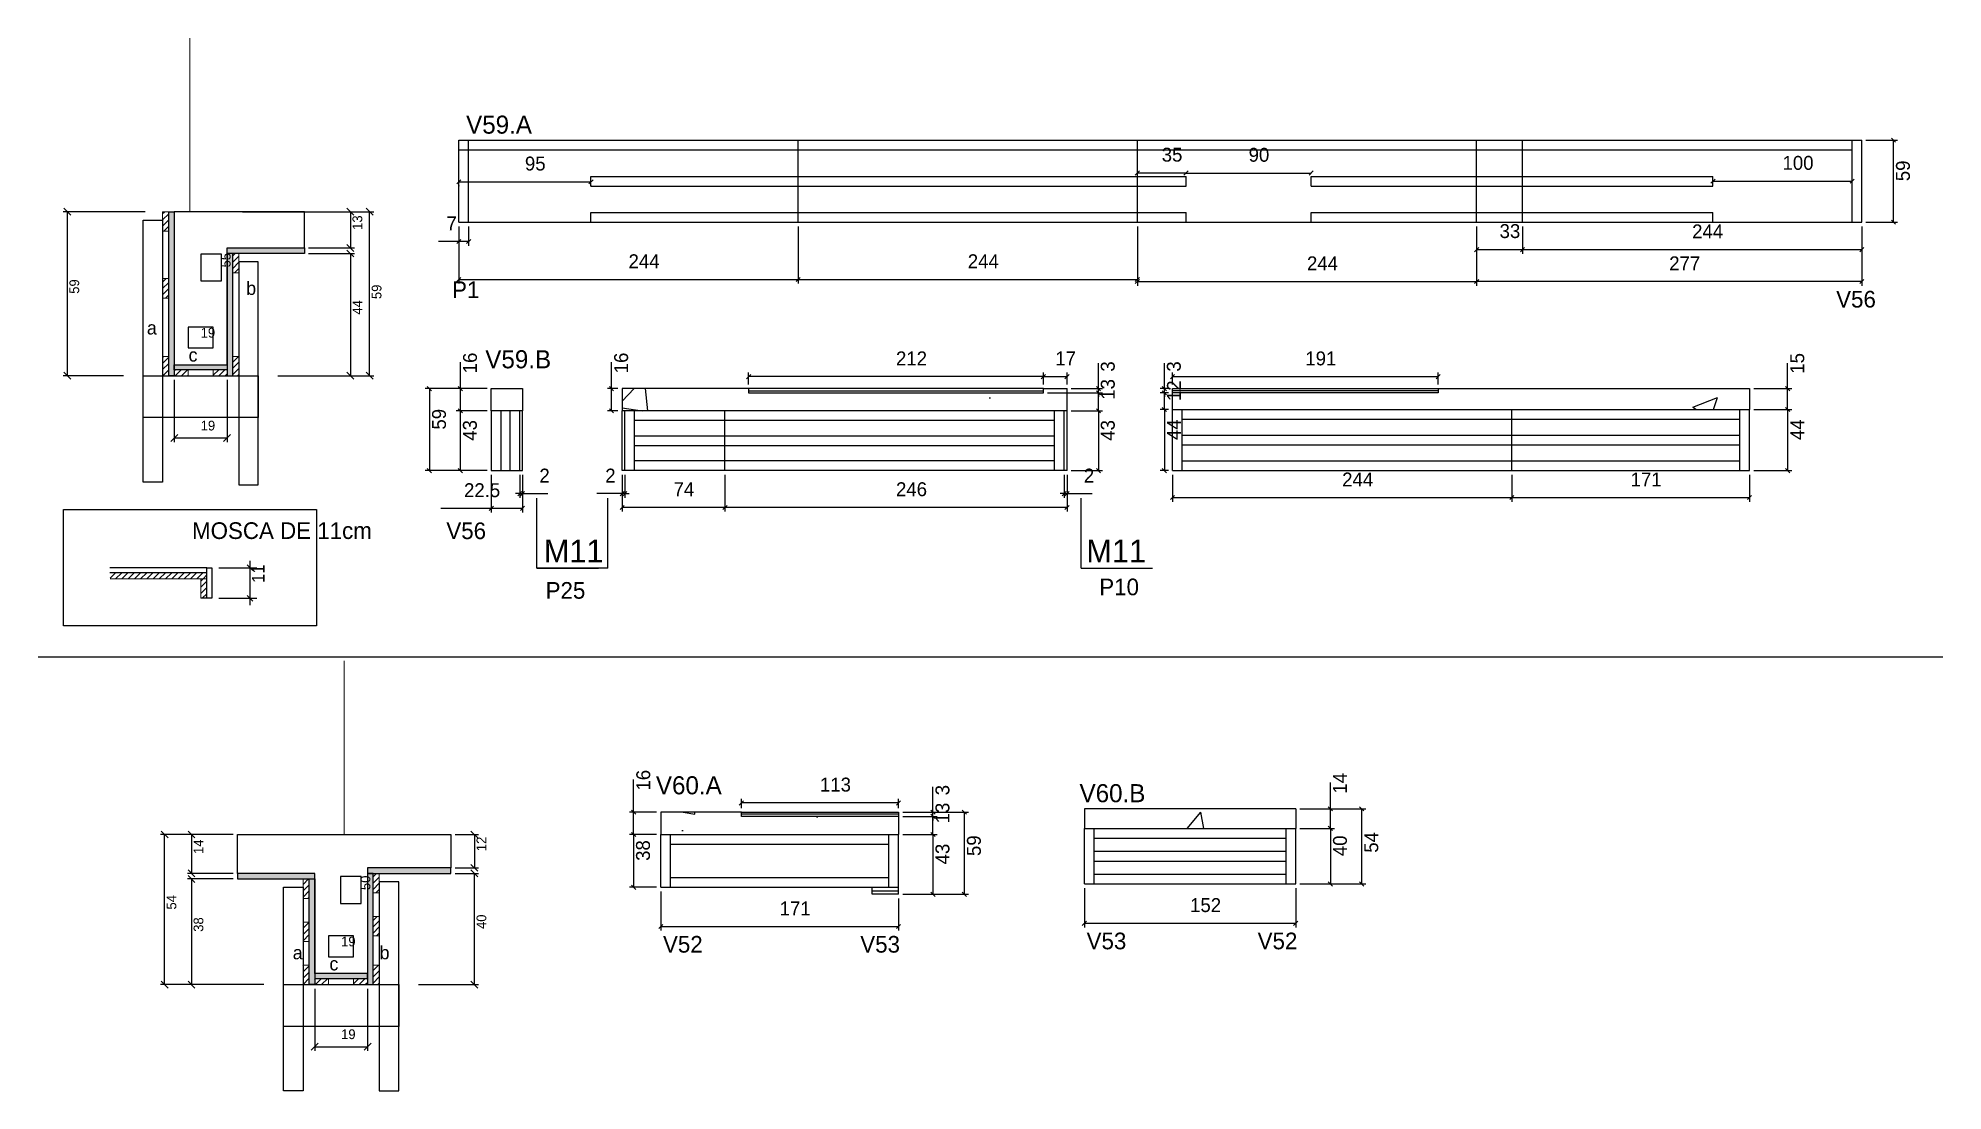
# Model space of a CAD drawing. Header units: metres. Extents: x 2638 to 4008, y 5339 to 6096.
import ezdxf

# ---------------------------------------------------------------- set-up
doc = ezdxf.new("R2010")
doc.units = ezdxf.units.M
for name, color, linetype in [('00 - FELIPE', 7, 'Continuous'), ('5', 7, 'Continuous'), ('CONCRETO', 7, 'Continuous'), ('COTA', 7, 'Continuous'), ('Cota Seção (2x)', 7, 'Continuous'), ('Cotas', 7, 'Continuous'), ('detalhes', 7, 'Continuous'), ('Hachura', 7, 'Continuous'), ('Madeira', 7, 'Continuous'), ('NOMENCLATURA', 7, 'Continuous'), ('Painéis', 7, 'Continuous'), ('SARR_2.2x7', 7, 'Continuous'), ('SARR_3.5x7', 7, 'Continuous'), ('SARR_EDITAR', 7, 'Continuous'), ('TEXTO PILAR', 7, 'Continuous'), ('Texto Seção', 7, 'Continuous')]:
    doc.layers.add(name, color=color, linetype=linetype)

msp = doc.modelspace()

# ---------------------------------------------------------------- hatches: boundary and pattern name
at = {"layer": 'COTA'}
h = msp.add_hatch(dxfattribs=at)
h.set_pattern_fill('AR-CONC')
h.paths.add_polyline_path([(3361.3, 5840.8), (3149.3, 5840.8), (3149.3, 5843.8), (3058.3, 5843.8), (3058.3, 5827.8), (3378.3, 5827.8), (3378.3, 5843.8), (3361.3, 5843.4), (3361.3, 5840.8)])
h = msp.add_hatch(dxfattribs=at)
h.set_pattern_fill('AR-CONC')
h.paths.add_polyline_path([(3645.2, 5840.8), (3454.2, 5840.8), (3454.2, 5828.8), (3869.2, 5828.8), (3869.2, 5843.8), (3645.2, 5843.8), (3645.2, 5840.8)])
h = msp.add_hatch(dxfattribs=at)
h.set_pattern_fill('AR-CONC')
h.paths.add_polyline_path([(3257.1, 5536), (3144.1, 5536), (3144.1, 5539), (3086.1, 5539), (3086.1, 5523), (3257.1, 5523), (3257.1, 5536)])
h = msp.add_hatch(dxfattribs=at)
h.set_pattern_fill('AR-CONC')
h.paths.add_polyline_path([(3542.8, 5541.4), (3390.8, 5541.4), (3390.8, 5527.4), (3542.8, 5527.4), (3542.8, 5541.4)])
at = {"layer": 'Hachura'}
h = msp.add_hatch(dxfattribs=at)
h.set_pattern_fill('ANSI31')
h.paths.add_polyline_path([(2732.2, 5957), (2727.8, 5957), (2727.8, 5971), (2732.2, 5971), (2732.2, 5957)])
h = msp.add_hatch(color=7, dxfattribs=at)
h.dxf.hatch_style = 1
h.paths.add_polyline_path([(2732.2, 5971), (2736.2, 5971), (2736.2, 5853), (2732.2, 5853), (2732.2, 5971)])
h = msp.add_hatch(color=7, dxfattribs=at)
h.dxf.hatch_style = 1
h.paths.add_polyline_path([(2774.2, 5941), (2774.2, 5945), (2829.8, 5945), (2829.8, 5941), (2774.2, 5941)])
h = msp.add_hatch(color=7, dxfattribs=at)
h.dxf.hatch_style = 1
h.paths.add_polyline_path([(2774.2, 5941), (2778.2, 5941), (2778.2, 5853), (2774.2, 5853), (2774.2, 5941)])
h = msp.add_hatch(dxfattribs=at)
h.set_pattern_fill('ANSI31')
h.paths.add_polyline_path([(2782.6, 5927), (2778.2, 5927), (2778.2, 5941), (2782.6, 5941), (2782.6, 5927)])
h = msp.add_hatch(dxfattribs=at)
h.set_pattern_fill('ANSI31')
h.paths.add_polyline_path([(2732.2, 5908.9), (2727.8, 5908.9), (2727.8, 5922.9), (2732.2, 5922.9), (2732.2, 5908.9)])
h = msp.add_hatch(dxfattribs=at)
h.set_pattern_fill('ANSI31')
h.paths.add_polyline_path([(2732.2, 5853), (2727.8, 5853), (2727.8, 5867), (2732.2, 5867), (2732.2, 5853)])
h = msp.add_hatch(dxfattribs=at)
h.set_pattern_fill('ANSI31')
h.paths.add_polyline_path([(2782.6, 5853), (2778.2, 5853), (2778.2, 5867), (2782.6, 5867), (2782.6, 5853)])
h = msp.add_hatch(color=7, dxfattribs=at)
h.dxf.hatch_style = 1
h.paths.add_polyline_path([(2736.2, 5857.4), (2736.2, 5861), (2774.2, 5861), (2774.2, 5857.4), (2736.2, 5857.4)])
h = msp.add_hatch(dxfattribs=at)
h.set_pattern_fill('ANSI31')
h.paths.add_polyline_path([(2736.2, 5853), (2736.2, 5857.4), (2746.2, 5857.4), (2746.2, 5853), (2736.2, 5853)])
h = msp.add_hatch(dxfattribs=at)
h.set_pattern_fill('ANSI31')
h.paths.add_polyline_path([(2774.2, 5853), (2774.2, 5857.4), (2764.2, 5857.4), (2764.2, 5853), (2774.2, 5853)])
h = msp.add_hatch(dxfattribs=at)
h.set_pattern_fill('ANSI31')
h.paths.add_polyline_path([(2690.1, 5711.3), (2690.1, 5706.9), (2759.7, 5706.9), (2759.7, 5711.3), (2690.1, 5711.3)])
h = msp.add_hatch(dxfattribs=at)
h.set_pattern_fill('ANSI31')
h.paths.add_polyline_path([(2755.3, 5692.9), (2759.7, 5692.9), (2759.7, 5706.9), (2755.3, 5706.9), (2755.3, 5692.9)])
h = msp.add_hatch(color=7, dxfattribs=at)
h.dxf.hatch_style = 1
h.paths.add_polyline_path([(2837.2, 5491), (2837.2, 5495), (2781.6, 5495), (2781.6, 5491), (2837.2, 5491)])
h = msp.add_hatch(color=7, dxfattribs=at)
h.dxf.hatch_style = 1
h.paths.add_polyline_path([(2935.2, 5495), (2935.2, 5499), (2875.2, 5499), (2875.2, 5495), (2935.2, 5495)])
h = msp.add_hatch(color=7, dxfattribs=at)
h.dxf.hatch_style = 1
h.paths.add_polyline_path([(2879.2, 5495), (2875.2, 5495), (2875.2, 5415), (2879.2, 5415), (2879.2, 5495)])
h = msp.add_hatch(dxfattribs=at)
h.set_pattern_fill('ANSI31')
h.paths.add_polyline_path([(2883.6, 5481), (2879.2, 5481), (2879.2, 5495), (2883.6, 5495), (2883.6, 5481)])
h = msp.add_hatch(dxfattribs=at)
h.set_pattern_fill('ANSI31')
h.paths.add_polyline_path([(2828.8, 5477), (2833.2, 5477), (2833.2, 5491), (2828.8, 5491), (2828.8, 5477)])
h = msp.add_hatch(color=7, dxfattribs=at)
h.dxf.hatch_style = 1
h.paths.add_polyline_path([(2833.2, 5493), (2837.2, 5493), (2837.2, 5415), (2833.2, 5415), (2833.2, 5493)])
h = msp.add_hatch(dxfattribs=at)
h.set_pattern_fill('ANSI31')
h.paths.add_polyline_path([(2828.8, 5446), (2833.2, 5446), (2833.2, 5460), (2828.8, 5460), (2828.8, 5446)])
h = msp.add_hatch(dxfattribs=at)
h.set_pattern_fill('ANSI31')
h.paths.add_polyline_path([(2883.6, 5450), (2879.2, 5450), (2879.2, 5464), (2883.6, 5464), (2883.6, 5450)])
h = msp.add_hatch(dxfattribs=at)
h.set_pattern_fill('ANSI31')
h.paths.add_polyline_path([(2828.8, 5415), (2833.2, 5415), (2833.2, 5429), (2828.8, 5429), (2828.8, 5415)])
h = msp.add_hatch(dxfattribs=at)
h.set_pattern_fill('ANSI31')
h.paths.add_polyline_path([(2883.6, 5415), (2879.2, 5415), (2879.2, 5429), (2883.6, 5429), (2883.6, 5415)])
h = msp.add_hatch(color=7, dxfattribs=at)
h.dxf.hatch_style = 1
h.paths.add_polyline_path([(2875.2, 5419.4), (2875.2, 5423), (2837.2, 5423), (2837.2, 5419.4), (2875.2, 5419.4)])
h = msp.add_hatch(dxfattribs=at)
h.set_pattern_fill('ANSI31')
h.paths.add_polyline_path([(2837.2, 5415), (2837.2, 5419.4), (2847.2, 5419.4), (2847.2, 5415), (2837.2, 5415)])
h = msp.add_hatch(dxfattribs=at)
h.set_pattern_fill('ANSI31')
h.paths.add_polyline_path([(2875.2, 5415), (2875.2, 5419.4), (2865.2, 5419.4), (2865.2, 5415), (2875.2, 5415)])

# ---------------------------------------------------------------- linework, layer by layer
at = {"layer": '00 - FELIPE', "color": 0, "lineweight": 25}
for p, q in [((2942.4, 5994), (2939.4, 5991)), ((3034.4, 5991), (3037.4, 5994)), ((3430.4, 6000.4), (3427.4, 5997.4)), ((3465.4, 6000.4), (3462.4, 5997.4)), ((3462.4, 5997.4), (3465.4, 6000.4)), ((3552.4, 5997.4), (3555.4, 6000.4)), ((3844.4, 5994.5), (3841.4, 5991.5)), ((3941.5, 5991.5), (3944.5, 5994.5)), ((3430.4, 5922.3), (3427.4, 5919.3)), ((3671.4, 5919.3), (3674.4, 5922.3)), ((3068.1, 5537.5), (3065.1, 5540.5)), ((3068.1, 5521.5), (3065.1, 5524.5)), ((3065.1, 5524.5), (3068.1, 5521.5)), ((3065.1, 5486.5), (3068.1, 5483.5))]:
    msp.add_line(p, q, dxfattribs=at)
at = {"layer": '00 - FELIPE', "color": 4, "lineweight": 25}
for p, q in [((2940.9, 5992.5), (3035.9, 5992.5)), ((2940.9, 5990), (2940.9, 5989.5)), ((3035.9, 5990), (3035.9, 5989.5)), ((3463.9, 5998.9), (3428.9, 5998.9)), ((3463.9, 5998.9), (3553.9, 5998.9)), ((3842.9, 5993), (3943, 5993)), ((3428.9, 5960.5), (3428.9, 5917.8)), ((3672.9, 5960.5), (3672.9, 5917.8)), ((3428.9, 5920.8), (3672.9, 5920.8)), ((3066.6, 5539), (3066.6, 5562.6)), ((3083.1, 5539), (3063.6, 5539)), ((3066.6, 5523), (3066.6, 5539)), ((3083.1, 5523), (3063.6, 5523)), ((3083.1, 5523), (3063.6, 5523)), ((3066.6, 5523), (3066.6, 5485)), ((3083.1, 5485), (3063.6, 5485))]:
    msp.add_line(p, q, dxfattribs=at)
at = {"layer": 'CONCRETO', "color": 251, "lineweight": 25}
for points in [[(2829.8, 5945), (2829.8, 5971), (2774.2, 5971), (2774.2, 5971), (2736.2, 5971), (2736.2, 5861), (2774.2, 5861), (2774.2, 5945)], [(2781.6, 5495), (2781.6, 5523), (2935.2, 5523), (2935.2, 5499), (2875.2, 5499), (2875.2, 5423), (2837.2, 5423), (2837.2, 5495)]]:
    msp.add_lwpolyline(points, close=True, dxfattribs=at)
at = {"layer": 'COTA', "color": 4, "lineweight": 25}
for p, q in [((2715.2, 5971), (2656.3, 5971)), ((2659.3, 5853), (2659.3, 5971)), ((2785.2, 5971), (2879.7, 5971)), ((2832.8, 5971), (2865.9, 5971)), ((2862.9, 5971), (2862.9, 5945)), ((2876.7, 5853), (2876.7, 5971)), ((2940.9, 5960.5), (2940.9, 5919.3)), ((2940.9, 5960.5), (2940.9, 5946.6)), ((2947.9, 5960.5), (2947.9, 5946.6)), ((3184.9, 5960.5), (3184.9, 5919.3)), ((3184.9, 5960.5), (3184.9, 5919.3)), ((3428.9, 5960.5), (3428.9, 5919.3)), ((2940.9, 5949.6), (2926.2, 5949.6)), ((2947.9, 5949.6), (2940.9, 5949.6)), ((2832.8, 5945), (2865.9, 5945)), ((2832.8, 5941), (2865.9, 5941)), ((2862.9, 5941), (2862.9, 5853)), ((2940.9, 5922.3), (3184.9, 5922.3)), ((3184.9, 5922.3), (3428.9, 5922.3)), ((2699.6, 5853), (2656.3, 5853)), ((2736.2, 5850), (2736.2, 5805.2)), ((2774.2, 5850), (2774.2, 5805.2)), ((2810.8, 5853), (2879.7, 5853)), ((2810.8, 5853), (2865.9, 5853)), ((2774.2, 5808.2), (2736.2, 5808.2)), ((2984.7, 5781.8), (2984.7, 5765.2)), ((2986.7, 5781.8), (2986.7, 5765.2)), ((3058.3, 5781.8), (3058.3, 5755.3)), ((3058.3, 5781.8), (3058.3, 5765.2)), ((3060.3, 5781.8), (3060.3, 5765.2)), ((3132.3, 5781.8), (3132.3, 5755.3)), ((3132.3, 5781.8), (3132.3, 5755.3)), ((3376.3, 5781.8), (3376.3, 5765.2)), ((3378.3, 5781.8), (3378.3, 5755.3)), ((3378.3, 5781.8), (3378.3, 5765.2)), ((3454.2, 5781.8), (3454.2, 5762.4)), ((3698.2, 5781.8), (3698.2, 5762.4)), ((3698.2, 5781.8), (3698.2, 5762.4)), ((3869.2, 5781.8), (3869.2, 5762.4)), ((2984.7, 5768.2), (2981.7, 5768.2)), ((2984.7, 5768.2), (2986.7, 5768.2)), ((2986.7, 5768.2), (3004.8, 5768.2)), ((3058.3, 5768.2), (3040.2, 5768.2)), ((3060.3, 5768.2), (3058.3, 5768.2)), ((3060.3, 5768.2), (3063.3, 5768.2)), ((3376.3, 5768.2), (3373.3, 5768.2)), ((3376.3, 5768.2), (3378.3, 5768.2)), ((3378.3, 5768.2), (3396.4, 5768.2)), ((3132.3, 5758.3), (3058.3, 5758.3)), ((3378.3, 5758.3), (3132.3, 5758.3)), ((3454.2, 5765.4), (3698.2, 5765.4)), ((3698.2, 5765.4), (3869.2, 5765.4)), ((2768.3, 5714.9), (2795.6, 5714.9)), ((2790.6, 5719.9), (2790.6, 5687.9)), ((2768.3, 5692.9), (2795.6, 5692.9)), ((2778.6, 5523), (2726.2, 5523)), ((2729.2, 5415), (2729.2, 5523)), ((2778.6, 5523), (2745.6, 5523)), ((2748.6, 5523), (2748.6, 5495)), ((2938.2, 5523), (2955.1, 5523)), ((2952.1, 5523), (2952.1, 5499)), ((2778.6, 5495), (2745.6, 5495)), ((2938.2, 5499), (2955.1, 5499)), ((2938.2, 5495), (2955.1, 5495)), ((2952.1, 5415), (2952.1, 5495)), ((2778.6, 5491), (2745.6, 5491)), ((2748.6, 5491), (2748.6, 5415)), ((2800.6, 5415), (2726.2, 5415)), ((2800.6, 5415), (2745.6, 5415)), ((2837.2, 5412), (2837.2, 5367.3)), ((2875.2, 5412), (2875.2, 5367.3)), ((2911.8, 5415), (2955.1, 5415)), ((2837.2, 5370.3), (2875.2, 5370.3))]:
    msp.add_line(p, q, dxfattribs=at)
at = {"layer": 'COTA', "color": 0, "lineweight": 25}
for p, q in [((2942.4, 5951.1), (2939.4, 5948.1)), ((2946.4, 5948.1), (2949.4, 5951.1)), ((2942.4, 5923.8), (2939.4, 5920.8)), ((3183.4, 5920.8), (3186.4, 5923.8)), ((3186.4, 5923.8), (3183.4, 5920.8)), ((3427.4, 5920.8), (3430.4, 5923.8)), ((2983.2, 5766.7), (2986.2, 5769.7)), ((2988.2, 5769.7), (2985.2, 5766.7)), ((3056.8, 5766.7), (3059.8, 5769.7)), ((3061.8, 5769.7), (3058.8, 5766.7)), ((3374.8, 5766.7), (3377.8, 5769.7)), ((3379.8, 5769.7), (3376.8, 5766.7)), ((3059.8, 5759.8), (3056.8, 5756.8)), ((3133.8, 5759.8), (3130.8, 5756.8)), ((3130.8, 5756.8), (3133.8, 5759.8)), ((3376.8, 5756.8), (3379.8, 5759.8)), ((3455.7, 5766.9), (3452.7, 5763.9)), ((3696.7, 5763.9), (3699.7, 5766.9)), ((3699.7, 5766.9), (3696.7, 5763.9)), ((3867.7, 5763.9), (3870.7, 5766.9))]:
    msp.add_line(p, q, dxfattribs=at)
at = {"layer": 'COTA', "color": 241, "lineweight": 25}
for p, q in [((2964.2, 5827.8), (2964.2, 5843.8)), ((2964.2, 5843.8), (2986.7, 5843.8)), ((2986.7, 5843.8), (2986.7, 5827.8)), ((3058.3, 5843.8), (3058.3, 5827.8)), ((3149.3, 5843.8), (3058.3, 5843.8)), ((3361.3, 5843.8), (3378.3, 5843.8)), ((3378.3, 5827.8), (3378.3, 5843.8)), ((3454.2, 5828.8), (3454.2, 5840.8)), ((3645.2, 5843.8), (3869.2, 5843.8)), ((3869.2, 5843.8), (3869.2, 5828.8)), ((2638.3, 5650.7), (4008.3, 5650.7)), ((3086.1, 5539), (3086.1, 5523)), ((3144.1, 5539), (3086.1, 5539)), ((3257.1, 5536), (3257.1, 5523)), ((3390.8, 5541.4), (3390.8, 5527.4)), ((3542.8, 5541.4), (3390.8, 5541.4)), ((3542.8, 5541.4), (3542.8, 5527.4))]:
    msp.add_line(p, q, dxfattribs=at)
at = {"layer": 'COTA', "color": 0, "lineweight": 25}
for points in [[(2661.8, 5968.5), (2656.8, 5973.5)], [(2865.4, 5968.5), (2860.4, 5973.5)], [(2879.2, 5968.5), (2874.2, 5973.5)], [(2860.4, 5947.5), (2865.4, 5942.5)], [(2865.4, 5938.5), (2860.4, 5943.5)], [(2656.8, 5855.5), (2661.8, 5850.5)], [(2860.4, 5855.5), (2865.4, 5850.5)], [(2874.2, 5855.5), (2879.2, 5850.5)], [(2738.7, 5810.7), (2733.7, 5805.7)], [(2771.7, 5805.7), (2776.7, 5810.7)], [(2792.6, 5712.9), (2788.6, 5716.9)], [(2788.6, 5694.9), (2792.6, 5690.9)], [(2731.7, 5520.5), (2726.7, 5525.5)], [(2751.1, 5520.5), (2746.1, 5525.5)], [(2954.6, 5520.5), (2949.6, 5525.5)], [(2746.1, 5497.5), (2751.1, 5492.5)], [(2949.6, 5501.5), (2954.6, 5496.5)], [(2954.6, 5492.5), (2949.6, 5497.5)], [(2751.1, 5488.5), (2746.1, 5493.5)], [(2726.7, 5417.5), (2731.7, 5412.5)], [(2746.1, 5417.5), (2751.1, 5412.5)], [(2949.6, 5417.5), (2954.6, 5412.5)], [(2839.7, 5372.8), (2834.7, 5367.8)], [(2872.7, 5367.8), (2877.7, 5372.8)]]:
    msp.add_lwpolyline(points, dxfattribs=at)
at = {"layer": 'Cota Seção (2x)', "color": 180, "lineweight": 25}
for p, q in [((2770.2, 5940.6), (2755.2, 5940.6)), ((2755.2, 5940.6), (2755.2, 5921.3)), ((2770.2, 5921.3), (2770.2, 5940.6)), ((2755.2, 5921.3), (2770.2, 5921.3)), ((2764.2, 5888), (2746.2, 5888)), ((2746.2, 5888), (2746.2, 5873)), ((2764.2, 5873), (2764.2, 5888)), ((2746.2, 5873), (2764.2, 5873)), ((2870.7, 5492.7), (2855.7, 5492.7)), ((2855.7, 5492.7), (2855.7, 5473.3)), ((2870.7, 5473.3), (2870.7, 5492.7)), ((2855.7, 5473.3), (2870.7, 5473.3)), ((2865.2, 5450), (2847.2, 5450)), ((2847.2, 5450), (2847.2, 5435)), ((2865.2, 5435), (2865.2, 5450)), ((2847.2, 5435), (2865.2, 5435))]:
    msp.add_line(p, q, dxfattribs=at)
at = {"layer": 'Cotas', "color": 1, "lineweight": 25}
msp.add_lwpolyline([(2656.5, 5756.9), (2838.5, 5756.9), (2838.5, 5673.2), (2656.5, 5673.2)], close=True, dxfattribs=at)
at = {"layer": 'Hachura', "color": 253, "lineweight": 25}
msp.add_line((2759.7, 5692.9), (2755.3, 5692.9), dxfattribs=at)
at = {"layer": 'Madeira', "color": 126, "lineweight": 18}
for p, q in [((2690.1, 5711.3), (2759.7, 5711.3)), ((2759.7, 5706.9), (2690.1, 5706.9)), ((2755.3, 5692.9), (2755.3, 5706.9)), ((2759.7, 5711.3), (2759.7, 5706.9)), ((2759.7, 5697.4), (2759.7, 5706.9))]:
    msp.add_line(p, q, dxfattribs=at)
for points in [[(2732.2, 5957), (2727.8, 5957), (2727.8, 5971), (2732.2, 5971)], [(2782.6, 5927), (2778.2, 5927), (2778.2, 5941), (2782.6, 5941)], [(2732.2, 5908.9), (2727.8, 5908.9), (2727.8, 5922.9), (2732.2, 5922.9)], [(2732.2, 5853), (2727.8, 5853), (2727.8, 5867), (2732.2, 5867)], [(2782.6, 5853), (2778.2, 5853), (2778.2, 5867), (2782.6, 5867)], [(2736.2, 5853), (2736.2, 5857.4), (2746.2, 5857.4), (2746.2, 5853)], [(2774.2, 5853), (2774.2, 5857.4), (2764.2, 5857.4), (2764.2, 5853)], [(2883.6, 5481), (2879.2, 5481), (2879.2, 5495), (2883.6, 5495)], [(2828.8, 5477), (2833.2, 5477), (2833.2, 5491), (2828.8, 5491)], [(2828.8, 5446), (2833.2, 5446), (2833.2, 5460), (2828.8, 5460)], [(2883.6, 5450), (2879.2, 5450), (2879.2, 5464), (2883.6, 5464)], [(2828.8, 5415), (2833.2, 5415), (2833.2, 5429), (2828.8, 5429)], [(2883.6, 5415), (2879.2, 5415), (2879.2, 5429), (2883.6, 5429)], [(2837.2, 5415), (2837.2, 5419.4), (2847.2, 5419.4), (2847.2, 5415)], [(2875.2, 5415), (2875.2, 5419.4), (2865.2, 5419.4), (2865.2, 5415)]]:
    msp.add_lwpolyline(points, close=True, dxfattribs=at)
at = {"layer": 'NOMENCLATURA', "color": 7, "lineweight": 25}
for p, q in [((2996.9, 5714.5), (2996.9, 5764.9)), ((3048.1, 5714.5), (3048.1, 5764.9)), ((3388.5, 5714.5), (3388.5, 5764.9)), ((2996.9, 5714.5), (3041.2, 5714.5)), ((3041.2, 5714.5), (2996.9, 5714.5)), ((3048.1, 5714.5), (2996.9, 5714.5)), ((3388.5, 5714.5), (3439.7, 5714.5))]:
    msp.add_line(p, q, dxfattribs=at)
at = {"layer": 'Painéis', "color": 200, "lineweight": 25}
for p, q in [((2940.9, 6022.5), (3949.9, 6022.5)), ((2940.9, 5963.5), (2940.9, 6022.5)), ((3184.9, 5963.5), (3184.9, 6022.5)), ((3428.9, 5963.5), (3428.9, 6022.5)), ((3672.9, 5963.5), (3672.9, 6022.5)), ((3672.9, 5963.5), (3672.9, 6022.5)), ((3705.9, 5963.5), (3705.9, 6022.5)), ((3949.9, 5963.5), (3949.9, 6022.5)), ((2940.9, 5963.5), (3949.9, 5963.5)), ((2986.7, 5827.8), (2964.2, 5827.8)), ((2964.2, 5827.8), (2964.2, 5784.8)), ((2984.7, 5784.8), (2984.7, 5827.8)), ((2986.7, 5784.8), (2986.7, 5827.8)), ((3378.3, 5827.8), (3058.3, 5827.8)), ((3058.3, 5784.8), (3058.3, 5827.8)), ((3060.3, 5784.8), (3060.3, 5827.8)), ((3132.3, 5784.8), (3132.3, 5827.8)), ((3376.3, 5784.8), (3376.3, 5827.8)), ((3378.3, 5784.8), (3378.3, 5827.8)), ((3454.2, 5828.8), (3869.2, 5828.8)), ((3454.2, 5784.8), (3454.2, 5828.8)), ((3698.2, 5784.8), (3698.2, 5828.8)), ((3869.2, 5784.8), (3869.2, 5828.8)), ((2964.2, 5784.8), (2986.7, 5784.8)), ((3378.3, 5784.8), (3058.3, 5784.8)), ((3454.2, 5784.8), (3869.2, 5784.8)), ((2759.7, 5714.9), (2689.9, 5714.9)), ((2759.7, 5711.3), (2689.9, 5711.3)), ((3086.1, 5523), (3257.1, 5523)), ((3086.1, 5485), (3086.1, 5523)), ((3257.1, 5480), (3257.1, 5523)), ((3390.8, 5527.4), (3542.8, 5527.4)), ((3390.8, 5487.4), (3390.8, 5527.4)), ((3542.8, 5487.4), (3542.8, 5527.4)), ((3086.1, 5485), (3238.1, 5485)), ((3238.1, 5480), (3238.1, 5485)), ((3257.1, 5480), (3238.1, 5480)), ((3390.8, 5487.4), (3542.8, 5487.4))]:
    msp.add_line(p, q, dxfattribs=at)
at = {"layer": 'Painéis', "color": 4, "lineweight": 25}
for p, q in [((3952.9, 6022.5), (3975.7, 6022.5)), ((3972.7, 5963.5), (3972.7, 6022.5)), ((3672.9, 5960.5), (3672.9, 5917.8)), ((3672.9, 5960.5), (3672.9, 5940.8)), ((3705.9, 5960.5), (3705.9, 5940.8)), ((3705.9, 5960.5), (3705.9, 5940.8)), ((3949.9, 5960.5), (3949.9, 5917.8)), ((3949.9, 5960.5), (3949.9, 5940.8)), ((3952.9, 5963.5), (3975.7, 5963.5)), ((3672.9, 5943.8), (3705.9, 5943.8)), ((3705.9, 5943.8), (3949.9, 5943.8)), ((3949.9, 5920.8), (3672.9, 5920.8)), ((2942, 5843.8), (2942, 5862.8)), ((3050.7, 5843.8), (3050.7, 5862.8)), ((3149.3, 5846.8), (3149.3, 5855.4)), ((3361.3, 5852.4), (3149.3, 5852.4)), ((3361.3, 5846.8), (3361.3, 5855.4)), ((3361.3, 5846.8), (3361.3, 5855.4)), ((3361.3, 5852.4), (3378.3, 5852.4)), ((3378.3, 5846.8), (3378.3, 5855.4)), ((3400.9, 5843.8), (3400.9, 5862.2)), ((3448.3, 5843.8), (3448.3, 5862.2)), ((3454.2, 5846.8), (3454.2, 5855.4)), ((3454.2, 5852.4), (3645.2, 5852.4)), ((3645.2, 5846.8), (3645.2, 5855.4)), ((3896.6, 5843.8), (3896.6, 5862.2)), ((2961.2, 5843.8), (2916.7, 5843.8)), ((2919.7, 5843.8), (2919.7, 5784.8)), ((2961.2, 5843.8), (2939, 5843.8)), ((2942, 5827.8), (2942, 5843.8)), ((3055.3, 5843.8), (3047.7, 5843.8)), ((3050.7, 5827.8), (3050.7, 5843.8)), ((3364.3, 5840.8), (3403.9, 5840.8)), ((3364.3, 5840.8), (3403.9, 5840.8)), ((3381.3, 5843.8), (3403.9, 5843.8)), ((3400.9, 5840.8), (3400.9, 5843.8)), ((3400.9, 5827.8), (3400.9, 5840.8)), ((3400.9, 5840.8), (3400.9, 5837.8)), ((3451.2, 5843.8), (3445.3, 5843.8)), ((3451.2, 5840.8), (3445.3, 5840.8)), ((3451.2, 5840.8), (3445.3, 5840.8)), ((3448.3, 5840.8), (3448.3, 5843.8)), ((3448.3, 5828.8), (3448.3, 5840.8)), ((3448.3, 5840.8), (3448.3, 5837.8)), ((3872.2, 5843.8), (3899.6, 5843.8)), ((3896.6, 5828.8), (3896.6, 5843.8)), ((2961.2, 5827.8), (2939, 5827.8)), ((2961.2, 5827.8), (2939, 5827.8)), ((2942, 5784.8), (2942, 5827.8)), ((3055.3, 5827.8), (3047.7, 5827.8)), ((3381.3, 5827.8), (3403.9, 5827.8)), ((3381.3, 5827.8), (3403.9, 5827.8)), ((3400.9, 5827.8), (3400.9, 5784.8)), ((3451.2, 5828.8), (3445.3, 5828.8)), ((3451.2, 5828.8), (3445.3, 5828.8)), ((3448.3, 5828.8), (3448.3, 5784.8)), ((3872.2, 5828.8), (3899.6, 5828.8)), ((3872.2, 5828.8), (3899.6, 5828.8)), ((3896.6, 5828.8), (3896.6, 5784.8)), ((2961.2, 5784.8), (2916.7, 5784.8)), ((2961.2, 5784.8), (2939, 5784.8)), ((2964.2, 5781.8), (2964.2, 5754.6)), ((2986.7, 5781.8), (2986.7, 5754.6)), ((3381.3, 5784.8), (3403.9, 5784.8)), ((3451.2, 5784.8), (3445.3, 5784.8)), ((3872.2, 5784.8), (3899.6, 5784.8)), ((2964.2, 5757.6), (2927.9, 5757.6)), ((2986.7, 5757.6), (2964.2, 5757.6)), ((3144.1, 5542), (3144.1, 5548.7)), ((3257.1, 5542), (3257.1, 5548.7)), ((3281.9, 5539), (3281.9, 5557.4)), ((3567.7, 5541.4), (3567.7, 5560.5)), ((3257.1, 5545.7), (3144.1, 5545.7)), ((3260.1, 5539), (3307.4, 5539)), ((3260.1, 5539), (3284.9, 5539)), ((3260.1, 5536), (3284.9, 5536)), ((3260.1, 5536), (3284.9, 5536)), ((3281.9, 5536), (3281.9, 5539)), ((3281.9, 5523), (3281.9, 5536)), ((3281.9, 5536), (3281.9, 5533)), ((3304.4, 5539), (3304.4, 5480)), ((3545.8, 5541.4), (3593.2, 5541.4)), ((3545.8, 5541.4), (3570.7, 5541.4)), ((3567.7, 5527.4), (3567.7, 5541.4)), ((3590.2, 5541.4), (3590.2, 5487.4)), ((3260.1, 5523), (3284.9, 5523)), ((3260.1, 5523), (3284.9, 5523)), ((3281.9, 5523), (3281.9, 5480)), ((3545.8, 5527.4), (3570.7, 5527.4)), ((3545.8, 5527.4), (3570.7, 5527.4)), ((3567.7, 5527.4), (3567.7, 5487.4)), ((3086.1, 5482), (3086.1, 5453.8)), ((3260.1, 5480), (3284.9, 5480)), ((3260.1, 5480), (3307.4, 5480)), ((3390.8, 5484.4), (3390.8, 5456.1)), ((3542.8, 5484.4), (3542.8, 5456.1)), ((3545.8, 5487.4), (3570.7, 5487.4)), ((3545.8, 5487.4), (3593.2, 5487.4)), ((3257.1, 5477), (3257.1, 5453.8)), ((3086.1, 5456.8), (3257.1, 5456.8)), ((3390.8, 5459.1), (3542.8, 5459.1))]:
    msp.add_line(p, q, dxfattribs=at)
at = {"layer": 'Painéis', "color": 0, "lineweight": 25}
for p, q in [((3974.2, 6021), (3971.2, 6024)), ((3971.2, 5965), (3974.2, 5962)), ((3674.4, 5945.3), (3671.4, 5942.3)), ((3704.4, 5942.3), (3707.4, 5945.3)), ((3707.4, 5945.3), (3704.4, 5942.3)), ((3948.4, 5942.3), (3951.4, 5945.3)), ((3674.4, 5922.3), (3671.4, 5919.3)), ((3948.4, 5919.3), (3951.4, 5922.3)), ((3150.8, 5853.9), (3147.8, 5850.9)), ((3359.8, 5850.9), (3362.8, 5853.9)), ((3362.8, 5853.9), (3359.8, 5850.9)), ((3376.8, 5850.9), (3379.8, 5853.9)), ((3455.7, 5853.9), (3452.7, 5850.9)), ((3643.7, 5850.9), (3646.7, 5853.9)), ((2921.2, 5842.3), (2918.2, 5845.3)), ((2943.5, 5842.3), (2940.5, 5845.3)), ((3052.2, 5842.3), (3049.2, 5845.3)), ((3399.4, 5845.3), (3402.4, 5842.3)), ((3402.4, 5839.3), (3399.4, 5842.3)), ((3402.4, 5839.3), (3399.4, 5842.3)), ((3446.8, 5845.3), (3449.8, 5842.3)), ((3449.8, 5839.3), (3446.8, 5842.3)), ((3449.8, 5839.3), (3446.8, 5842.3)), ((3898.1, 5842.3), (3895.1, 5845.3)), ((2943.5, 5826.3), (2940.5, 5829.3)), ((2940.5, 5829.3), (2943.5, 5826.3)), ((3049.2, 5829.3), (3052.2, 5826.3)), ((3402.4, 5826.3), (3399.4, 5829.3)), ((3399.4, 5829.3), (3402.4, 5826.3)), ((3449.8, 5827.3), (3446.8, 5830.3)), ((3446.8, 5830.3), (3449.8, 5827.3)), ((3898.1, 5827.3), (3895.1, 5830.3)), ((3895.1, 5830.3), (3898.1, 5827.3)), ((2918.2, 5786.3), (2921.2, 5783.3)), ((2940.5, 5786.3), (2943.5, 5783.3)), ((3399.4, 5786.3), (3402.4, 5783.3)), ((3446.8, 5786.3), (3449.8, 5783.3)), ((3895.1, 5786.3), (3898.1, 5783.3)), ((2965.7, 5759.1), (2962.7, 5756.1)), ((2985.2, 5756.1), (2988.2, 5759.1)), ((3145.6, 5547.2), (3142.6, 5544.2)), ((3255.6, 5544.2), (3258.6, 5547.2)), ((3280.4, 5540.5), (3283.4, 5537.5)), ((3283.4, 5534.5), (3280.4, 5537.5)), ((3283.4, 5534.5), (3280.4, 5537.5)), ((3305.9, 5537.5), (3302.9, 5540.5)), ((3569.2, 5539.9), (3566.2, 5542.9)), ((3591.7, 5539.9), (3588.7, 5542.9)), ((3283.4, 5521.5), (3280.4, 5524.5)), ((3280.4, 5524.5), (3283.4, 5521.5)), ((3569.2, 5525.9), (3566.2, 5528.9)), ((3566.2, 5528.9), (3569.2, 5525.9)), ((3280.4, 5481.5), (3283.4, 5478.5)), ((3302.9, 5481.5), (3305.9, 5478.5)), ((3566.2, 5488.9), (3569.2, 5485.9)), ((3588.7, 5488.9), (3591.7, 5485.9)), ((3087.6, 5458.3), (3084.6, 5455.3)), ((3255.6, 5455.3), (3258.6, 5458.3)), ((3392.3, 5460.6), (3389.3, 5457.6)), ((3541.3, 5457.6), (3544.3, 5460.6))]:
    msp.add_line(p, q, dxfattribs=at)
at = {"layer": 'Painéis', "color": 200, "lineweight": 25}
for points in [[(2732.2, 5971), (2736.2, 5971), (2736.2, 5853), (2732.2, 5853)], [(2774.2, 5941), (2774.2, 5945), (2829.8, 5945), (2829.8, 5941)], [(2778.2, 5941), (2774.2, 5941), (2774.2, 5853), (2778.2, 5853)], [(2736.2, 5857.4), (2736.2, 5861), (2774.2, 5861), (2774.2, 5857.4)], [(3361.3, 5843.8), (3149.3, 5843.8), (3149.3, 5840.8), (3361.3, 5840.8)], [(3454.2, 5843.8), (3645.2, 5843.8), (3645.2, 5840.8), (3454.2, 5840.8)], [(2759.7, 5714.9), (2763.3, 5714.9), (2763.3, 5692.9), (2759.7, 5692.9)], [(3144.1, 5539), (3257.1, 5539), (3257.1, 5536), (3144.1, 5536)], [(2837.2, 5491), (2837.2, 5495), (2781.6, 5495), (2781.6, 5491)], [(2935.2, 5495), (2935.2, 5499), (2875.2, 5499), (2875.2, 5495)], [(2879.2, 5495), (2875.2, 5495), (2875.2, 5415), (2879.2, 5415)], [(2833.2, 5491), (2837.2, 5491), (2837.2, 5415), (2833.2, 5415)], [(2875.2, 5419.4), (2875.2, 5423), (2837.2, 5423), (2837.2, 5419.4)]]:
    msp.add_lwpolyline(points, close=True, dxfattribs=at)
at = {"layer": 'SARR_2.2x7', "color": 40, "lineweight": 25}
for p, q in [((2940.9, 6015.5), (3184.9, 6015.5)), ((2947.9, 5963.5), (2947.9, 6022.5)), ((3184.9, 6015.5), (3428.9, 6015.5)), ((3428.9, 6015.5), (3672.9, 6015.5)), ((3672.9, 6015.5), (3943, 6015.5)), ((3943, 5963.5), (3943, 6022.5)), ((3035.9, 5996.5), (3184.9, 5996.5)), ((3035.9, 5989.5), (3035.9, 5996.5)), ((3035.9, 5989.5), (3184.9, 5989.5)), ((3184.9, 5996.5), (3428.9, 5996.5)), ((3184.9, 5989.5), (3428.9, 5989.5)), ((3428.9, 5996.5), (3463.9, 5996.5)), ((3428.9, 5989.5), (3463.9, 5989.5)), ((3463.9, 5989.5), (3463.9, 5996.5)), ((3553.9, 5996.5), (3672.9, 5996.5)), ((3553.9, 5989.5), (3553.9, 5996.5)), ((3553.9, 5989.5), (3672.9, 5989.5)), ((3672.9, 5996.5), (3842.9, 5996.5)), ((3672.9, 5989.5), (3842.9, 5989.5)), ((3842.9, 5989.5), (3842.9, 5996.5)), ((3035.9, 5970.5), (3184.9, 5970.5)), ((3035.9, 5963.5), (3035.9, 5970.5)), ((3184.9, 5970.5), (3428.9, 5970.5)), ((3428.9, 5970.5), (3463.9, 5970.5)), ((3463.9, 5963.5), (3463.9, 5970.5)), ((3553.9, 5963.5), (3553.9, 5970.5)), ((3553.9, 5970.5), (3672.9, 5970.5)), ((3672.9, 5970.5), (3842.9, 5970.5)), ((3842.9, 5963.5), (3842.9, 5970.5)), ((2971.2, 5784.8), (2971.2, 5827.8)), ((2977.7, 5784.8), (2977.7, 5827.8)), ((3067.3, 5784.8), (3067.3, 5827.8)), ((3369.3, 5784.8), (3369.3, 5827.8)), ((3461.2, 5784.8), (3461.2, 5828.8)), ((3862.3, 5784.8), (3862.3, 5828.8)), ((3132.3, 5820.8), (3067.3, 5820.8)), ((3067.3, 5809.8), (3132.3, 5809.8)), ((3369.3, 5820.8), (3132.3, 5820.8)), ((3132.3, 5809.8), (3369.3, 5809.8)), ((3461.2, 5821.8), (3698.2, 5821.8)), ((3461.2, 5810.3), (3698.2, 5810.3)), ((3698.2, 5821.8), (3862.3, 5821.8)), ((3698.2, 5810.3), (3862.3, 5810.3)), ((3067.3, 5802.8), (3132.3, 5802.8)), ((3132.3, 5802.8), (3369.3, 5802.8)), ((3461.2, 5803.3), (3698.2, 5803.3)), ((3698.2, 5803.3), (3862.3, 5803.3)), ((3132.3, 5791.8), (3067.3, 5791.8)), ((3369.3, 5791.8), (3132.3, 5791.8)), ((3461.2, 5791.8), (3698.2, 5791.8)), ((3698.2, 5791.8), (3862.3, 5791.8)), ((3093.1, 5485), (3093.1, 5523)), ((3250.1, 5485), (3250.1, 5523)), ((3397.8, 5487.4), (3397.8, 5527.4)), ((3535.8, 5487.4), (3535.8, 5527.4)), ((3093.1, 5516), (3250.1, 5516)), ((3397.8, 5520.4), (3535.8, 5520.4)), ((3397.8, 5510.9), (3535.8, 5510.9)), ((3397.8, 5503.9), (3535.8, 5503.9)), ((3397.8, 5494.4), (3535.8, 5494.4)), ((3093.1, 5492), (3250.1, 5492)), ((3093.1, 5485), (3250.1, 5485)), ((3250.1, 5485), (3257.1, 5485))]:
    msp.add_line(p, q, dxfattribs=at)
at = {"layer": 'SARR_3.5x7', "color": 81, "lineweight": 25}
for points in [[(2713.8, 5965), (2727.8, 5965), (2727.8, 5776.5), (2713.8, 5776.5)], [(2796.6, 5935), (2782.6, 5935), (2782.6, 5774.5), (2796.6, 5774.5)], [(2713.8, 5853), (2796.6, 5853), (2796.6, 5822.9), (2713.8, 5822.9)], [(2814.8, 5485), (2828.8, 5485), (2828.8, 5338.5), (2814.8, 5338.5)], [(2897.6, 5489), (2883.6, 5489), (2883.6, 5338.5), (2897.6, 5338.5)], [(2814.8, 5415), (2897.6, 5415), (2897.6, 5384.9), (2814.8, 5384.9)]]:
    msp.add_lwpolyline(points, close=True, dxfattribs=at)
at = {"layer": 'SARR_EDITAR', "color": 141, "lineweight": 25}
for p, q in [((3149.3, 5842.3), (3361.3, 5842.3)), ((3645.2, 5842.3), (3454.2, 5842.3)), ((3257.1, 5537.5), (3144.1, 5537.5)), ((3238.1, 5482.5), (3257.1, 5482.5))]:
    msp.add_line(p, q, dxfattribs=at)
at = {"layer": 'Texto Seção', "color": 252, "lineweight": 15}
for p, q in [((2747.4, 5971), (2747.4, 6096)), ((2858.4, 5523), (2858.4, 5648))]:
    msp.add_line(p, q, dxfattribs=at)

# ---------------------------------------------------------------- texts
at = {"layer": '00 - FELIPE', "color": 240, "lineweight": 25}
for s, p in [('35', (3446.4, 6007.1)), ('90', (3508.9, 6007)), ('95', (2988.4, 6000.7)), ('100', (3892.9, 6001.2)), ('244', (3550.9, 5928.9))]:
    msp.add_text(s, height=10, dxfattribs=at).set_placement(p)
for s, p in [('16', (3078.5, 5554.6)), ('38', (3078.3, 5504))]:
    msp.add_text(s, height=10, rotation=90, dxfattribs=at).set_placement(p)
at = {"layer": '5', "color": 5, "lineweight": 25}
for s, rotation, p in [('P1', 0, (2936, 5908.9)), ('V56', 0, (3931.5, 5902.1)), ('V56', 360, (2931.9, 5735.5)), ('P25', 360, (3003.3, 5692.6)), ('P10', 360, (3401.5, 5695.1)), ('V52', 0, (3087.7, 5438)), ('V53', 0, (3229.6, 5438)), ('V53', 0, (3392.4, 5440.4)), ('V52', 0, (3515.4, 5440.4))]:
    msp.add_text(s, height=12, rotation=rotation, dxfattribs=at).set_placement(p)
at = {"layer": 'COTA', "color": 1, "lineweight": 25}
for s, p in [('13', (2871.4, 5958)), ('59', (2667.8, 5912)), ('44', (2871.4, 5897)), ('59', (2885.2, 5908.2)), ('14', (2757.1, 5509)), ('12', (2960.6, 5511)), ('54', (2737.7, 5469)), ('38', (2757.1, 5453)), ('40', (2960.6, 5455))]:
    msp.add_text(s, height=7, rotation=90, dxfattribs=at).set_placement(p)
at = {"layer": 'COTA', "color": 240, "lineweight": 25}
for s, p in [('7', (2932, 5957.7)), ('244', (3062.9, 5930.4)), ('244', (3306.9, 5930.4)), ('2', (2998.8, 5776.2)), ('2', (3046.2, 5776.2)), ('2', (3390.4, 5776.2)), ('244', (3576.2, 5773.4)), ('171', (3783.7, 5773.4)), ('74', (3095.3, 5766.4)), ('246', (3255.3, 5766.4))]:
    msp.add_text(s, height=10, dxfattribs=at).set_placement(p)
at = {"layer": 'COTA', "color": 1, "lineweight": 25}
for p in [(2755.2, 5813.7), (2856.2, 5375.8)]:
    msp.add_text('19', height=7, dxfattribs=at).set_placement(p)
at = {"layer": 'COTA', "color": 240, "lineweight": 25}
msp.add_text('11', height=9, rotation=90, dxfattribs=at).set_placement((2801.1, 5703.9))
at = {"layer": 'Cota Seção (2x)', "color": 1, "lineweight": 25}
for s, p in [('55', (2776.7, 5931)), ('50', (2877.2, 5483))]:
    msp.add_text(s, height=7, rotation=90, dxfattribs=at).set_placement(p)
for p in [(2755.2, 5880.5), (2856.2, 5442.5)]:
    msp.add_text('19', height=7, dxfattribs=at).set_placement(p)
at = {"layer": 'detalhes', "color": 4, "lineweight": 25}
for s, p in [('b', (2787.9, 5911.2)), ('a', (2716.5, 5882.7)), ('c', (2746.5, 5863.2)), ('a', (2821.4, 5433.2)), ('b', (2883.9, 5433.2)), ('c', (2847.8, 5425.2))]:
    msp.add_text(s, height=9.6, dxfattribs=at).set_placement(p)
at = {"layer": 'NOMENCLATURA', "color": 7, "lineweight": 25}
for p in [(3002, 5718.7), (3392.2, 5718.7)]:
    msp.add_text('M11', height=16.5, dxfattribs=at).set_placement(p)
at = {"layer": 'Painéis', "color": 240, "lineweight": 25}
for s, p in [('59', (3984.5, 5993)), ('16', (2953.9, 5854.8)), ('16', (3062.6, 5854.8)), ('15', (3908.5, 5854.5)), ('3', (3412.6, 5856)), ('13', (3412.6, 5835.8)), ('3', (3460.1, 5856)), ('12', (3460.2, 5834.8)), ('59', (2931.6, 5814.3)), ('43', (2953.8, 5806.3)), ('43', (3412.6, 5806.3)), ('44', (3460.2, 5806.8)), ('44', (3908.5, 5806.8)), ('14', (3579.6, 5552.4)), ('3', (3293.7, 5551.2)), ('13', (3293.7, 5531)), ('59', (3316.3, 5507.5)), ('40', (3579.6, 5507.4)), ('54', (3602.1, 5509.9)), ('43', (3293.7, 5501.5))]:
    msp.add_text(s, height=10, rotation=90, dxfattribs=at).set_placement(p)
for s, p in [('33', (3689.4, 5952.1)), ('244', (3827.9, 5951.9)), ('277', (3811.4, 5928.9)), ('212', (3255.3, 5860.5)), ('17', (3369.8, 5860.5)), ('191', (3549.7, 5860.5)), ('22.5', (2944.6, 5765.7)), ('113', (3200.6, 5553.9)), ('171', (3171.6, 5464.8)), ('152', (3466.8, 5467.2))]:
    msp.add_text(s, height=10, dxfattribs=at).set_placement(p)
at = {"layer": 'TEXTO PILAR', "color": 3, "lineweight": 15}
msp.add_text('MOSCA DE 11cm', height=12, dxfattribs=at).set_placement((2749, 5735.6))
at = {"layer": 'Texto Seção', "color": 7, "lineweight": 15}
for s, p in [('V59.A', (2946.1, 6027.2)), ('V59.B', (2959.9, 5858.4)), ('V60.A', (3082.6, 5551.9)), ('V60.B', (3387.3, 5546.2))]:
    msp.add_text(s, height=13, dxfattribs=at).set_placement(p)

doc.saveas('drawing.dxf')
